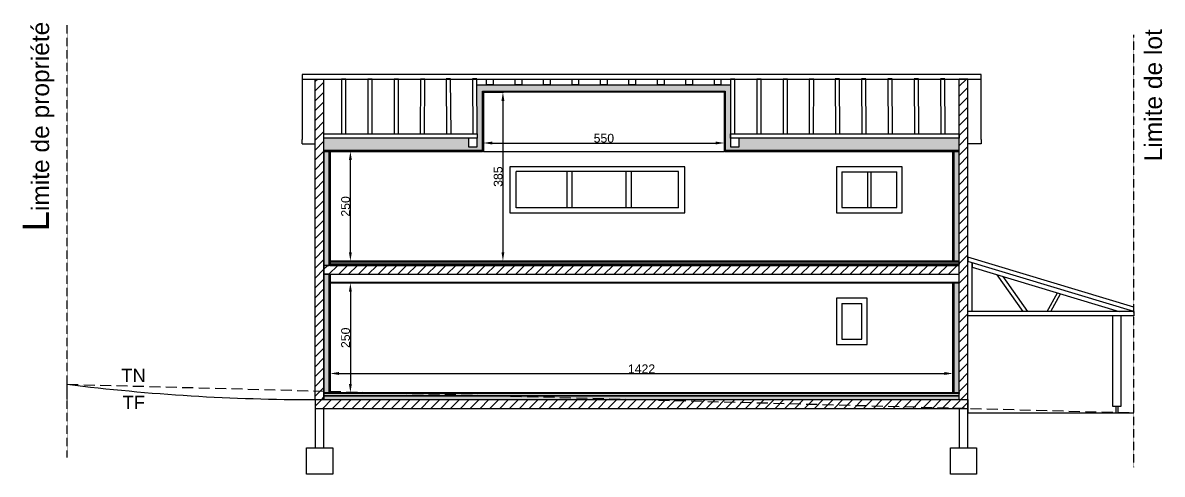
# Model space of a CAD drawing. Header units: millimetres. Extents: x 1328 to 3929, y -965 to 1807.
# Drawn here: x 1328 to 3929, y 778 to 1807 of the extents above; entities that cross this region are included whole.
import ezdxf

# ---------------------------------------------------------------- set-up
doc = ezdxf.new("R2010")
doc.units = ezdxf.units.MM
doc.linetypes.add('CACHE', pattern=[0.375, 0.25, -0.125])
for name, color, linetype in [('Charpente', 7, 'Continuous'), ('Faux-plafond', 7, 'Continuous'), ('Limites', 7, 'Continuous'), ('Menuiseries', 7, 'Continuous'), ('Structure', 7, 'Continuous'), ('Texte', 7, 'Continuous'), ('Toiture', 7, 'Continuous')]:
    doc.layers.add(name, color=color, linetype=linetype)
doc.styles.get("Standard").update_dxf_attribs({"font": 'arial.ttf'})
doc.dimstyles.new('ISO-25', dxfattribs={"dimtxt": 2.5, "dimasz": 2.5, "dimexe": 1.25, "dimexo": 0.625, "dimtad": 1, "dimtxsty": 'Standard', "dimcen": 2.5, "dimadec": 0, "dimazin": 0, "dimtfac": 1, "dimtmove": 0, "dimatfit": 3, "dimfxl": 1, "dimarcsym": 0})
pattern_1 = [(0, (-204260.8822, -149623.129), (4.7625, 2.749630645), [3.175, -6.35]), (120, (-204260.8822, -149623.129), (-4.76249999, 2.749630663), [3.175, -6.35]), (60, (-204260.8822, -149623.129), (1e-08, 5.499261308), [-6.35, 3.175])]
pattern_2 = [(45, (-204260.882, -149623.129), (-11.2253202, 11.2253202), [])]
pattern_3 = [(0, (-192788.5136, -149701.415), (4.7625, 2.749630645), [3.175, -6.35]), (120, (-192788.5136, -149701.415), (-4.76249999, 2.749630663), [3.175, -6.35]), (60, (-192788.5136, -149701.415), (1e-08, 5.499261308), [-6.35, 3.175])]

# ---------------------------------------------------------------- blocks, each defined once
blk = doc.blocks.new('*D3')
at = {"color": 0, "lineweight": -2, "transparency": 16777216}
for p, q in [((2030, 1513.8), (2076.9, 1513.8)), ((2075.7, 1283.8), (2075.7, 1493.8)), ((2030, 1263.8), (2076.9, 1263.8))]:
    blk.add_line(p, q, dxfattribs=at)
at = {"color": 0, "transparency": 16777216}
for points in [[(2072.3, 1493.8), (2079, 1493.8), (2075.7, 1513.8)], [(2072.3, 1283.8), (2079, 1283.8), (2075.7, 1263.8)]]:
    blk.add_solid(points, dxfattribs=at)
at = {"layer": 'Defpoints', "color": 0, "transparency": 16777216}
for p in [(2029.4, 1513.8), (2075.7, 1513.8), (2029.4, 1263.8)]:
    blk.add_point(p, dxfattribs=at)
at = {"color": 0, "transparency": 16777216, "insert": (2064.8, 1388.3), "char_height": 20, "attachment_point": 5, "rotation": 90}
blk.add_mtext('250', dxfattribs=at)
blk = doc.blocks.new('*D4')
at = {"color": 0, "lineweight": -2, "transparency": 16777216}
for p, q in [((2380, 1648.8), (2425.2, 1648.8)), ((2423.9, 1628.8), (2423.9, 1283.8)), ((2030, 1263.8), (2425.2, 1263.8))]:
    blk.add_line(p, q, dxfattribs=at)
at = {"color": 0, "transparency": 16777216}
for points in [[(2420.6, 1628.8), (2427.2, 1628.8), (2423.9, 1648.8)], [(2420.6, 1283.8), (2427.2, 1283.8), (2423.9, 1263.8)]]:
    blk.add_solid(points, dxfattribs=at)
at = {"layer": 'Defpoints', "color": 0, "transparency": 16777216}
for p in [(2379.4, 1648.8), (2029.4, 1263.8), (2423.9, 1263.8)]:
    blk.add_point(p, dxfattribs=at)
at = {"color": 0, "transparency": 16777216, "insert": (2413.1, 1456.3), "char_height": 20, "attachment_point": 5, "rotation": 90}
blk.add_mtext('385', dxfattribs=at)
blk = doc.blocks.new('*D5')
at = {"color": 0, "lineweight": -2, "transparency": 16777216}
for p, q in [((2030, 1213.8), (2076.9, 1213.8)), ((2075.7, 1193.8), (2075.7, 983.8)), ((2030, 963.8), (2076.9, 963.8))]:
    blk.add_line(p, q, dxfattribs=at)
at = {"color": 0, "transparency": 16777216}
for points in [[(2072.3, 1193.8), (2079, 1193.8), (2075.7, 1213.8)], [(2072.3, 983.8), (2079, 983.8), (2075.7, 963.8)]]:
    blk.add_solid(points, dxfattribs=at)
at = {"layer": 'Defpoints', "color": 0, "transparency": 16777216}
for p in [(2029.4, 1213.8), (2029.4, 963.8), (2075.7, 963.8)]:
    blk.add_point(p, dxfattribs=at)
at = {"color": 0, "transparency": 16777216, "insert": (2064.8, 1088.8), "char_height": 20, "attachment_point": 5, "rotation": 90}
blk.add_mtext('250', dxfattribs=at)
blk = doc.blocks.new('*D6')
at = {"color": 0, "lineweight": -2, "transparency": 16777216}
for p, q in [((2379.4, 1514.4), (2379.4, 1534.2)), ((2399.4, 1532.9), (2909.4, 1532.9)), ((2929.4, 1514.4), (2929.4, 1534.2))]:
    blk.add_line(p, q, dxfattribs=at)
at = {"color": 0, "transparency": 16777216}
for points in [[(2399.4, 1536.2), (2399.4, 1529.6), (2379.4, 1532.9)], [(2909.4, 1536.2), (2909.4, 1529.6), (2929.4, 1532.9)]]:
    blk.add_solid(points, dxfattribs=at)
at = {"layer": 'Defpoints', "color": 0, "transparency": 16777216}
for p in [(2379.4, 1513.8), (2929.4, 1532.9), (2929.4, 1513.8)]:
    blk.add_point(p, dxfattribs=at)
at = {"color": 0, "transparency": 16777216, "insert": (2654.4, 1543.7), "char_height": 20, "attachment_point": 5}
blk.add_mtext('550', dxfattribs=at)
blk = doc.blocks.new('*D7')
at = {"color": 0, "lineweight": -2, "transparency": 16777216}
for p, q in [((2029.4, 964.4), (2029.4, 1008.7)), ((2049.4, 1007.4), (3431.4, 1007.4)), ((3451.4, 964.4), (3451.4, 1008.7))]:
    blk.add_line(p, q, dxfattribs=at)
at = {"color": 0, "transparency": 16777216}
for points in [[(2049.4, 1010.8), (2049.4, 1004.1), (2029.4, 1007.4)], [(3431.4, 1010.8), (3431.4, 1004.1), (3451.4, 1007.4)]]:
    blk.add_solid(points, dxfattribs=at)
at = {"layer": 'Defpoints', "color": 0, "transparency": 16777216}
for p in [(3451.4, 1007.4), (2029.4, 963.8), (3451.4, 963.8)]:
    blk.add_point(p, dxfattribs=at)
at = {"color": 0, "transparency": 16777216, "insert": (2740.4, 1018.1), "char_height": 20, "attachment_point": 5}
blk.add_mtext('1422', dxfattribs=at)

msp = doc.modelspace()

# ---------------------------------------------------------------- hatches: boundary and pattern name
at = {"layer": 'Charpente'}
h = msp.add_hatch(dxfattribs=at)
h.set_pattern_fill('HONEY', color=256)
h.set_pattern_definition(pattern_1)
h.paths.add_polyline_path([(2345.417, 1543.822), (2015.42, 1543.822), (2015.42, 1515.822), (2377.42, 1515.822), (2377.375, 1650.822), (2931.406, 1650.822), (2931.42, 1515.822), (3465.42, 1515.822), (3465.42, 1543.822), (2963.42, 1543.822), (2963.42, 1523.822), (2943.42, 1523.822), (2943.417, 1665.822), (2364.676, 1665.822), (2365.417, 1553.822), (2365.417, 1543.822), (2365.417, 1523.822), (2345.417, 1523.822)])
h = msp.add_hatch(dxfattribs=at)
h.set_pattern_fill('HONEY', color=256)
h.set_pattern_definition(pattern_1)
h.paths.add_polyline_path([(2027.42, 1513.822), (2015.42, 1513.822), (2015.42, 1253.822), (2027.42, 1253.822)])
h.paths.add_polyline_path([(2027.42, 1233.822), (2025.42, 1233.822), (2015.42, 1233.822), (2015.42, 963.822), (2027.42, 963.822)])
h.paths.add_polyline_path([(3465.42, 1213.822), (3453.42, 1213.822), (3453.42, 963.822), (3465.42, 963.822)])
h.paths.add_polyline_path([(3465.42, 1513.822), (3453.42, 1513.822), (3453.42, 1263.822), (3465.42, 1263.822)])
at = {"layer": 'Structure'}
h = msp.add_hatch(dxfattribs=at)
h.set_pattern_fill('ANSI31', color=256, scale=5)
h.set_pattern_definition(pattern_2)
h.paths.add_polyline_path([(3485.42, 1678.822), (3465.42, 1678.822), (3465.42, 947.822), (3485.42, 947.822)])
h.paths.add_polyline_path([(1995.42, 947.822), (1995.42, 927.822), (3485.42, 927.822), (3485.42, 947.822)])
h = msp.add_hatch(dxfattribs=at)
h.set_pattern_fill('ANSI31', color=256, scale=5)
h.set_pattern_definition(pattern_2)
h.paths.add_polyline_path([(2015.42, 1213.822), (2015.42, 1233.822), (2015.42, 1678.822), (1995.42, 1678.822), (1995.42, 947.822), (2015.42, 947.822), (2015.42, 956.822), (2015.42, 961.822), (2015.42, 963.822)])
h = msp.add_hatch(dxfattribs=at)
h.set_pattern_fill('ANSI31', color=256, scale=5)
h.set_pattern_definition(pattern_2)
h.paths.add_polyline_path([(3465.42, 1253.822), (2029.42, 1253.822), (2015.42, 1253.822), (2015.42, 1233.822), (3465.42, 1233.822)])
h = msp.add_hatch(dxfattribs=at)
h.set_pattern_fill('HONEY', color=256)
h.set_pattern_definition(pattern_3)
h.paths.add_polyline_path([(3465.42, 1261.822), (2029.42, 1261.822), (2029.42, 1256.822), (3465.42, 1256.822)])
h = msp.add_hatch(color=256, dxfattribs=at)
h.dxf.hatch_style = 1
h.paths.add_polyline_path([(3465.42, 1261.822), (2029.42, 1261.822), (2029.42, 1256.822), (3465.42, 1256.822)])
h = msp.add_hatch(dxfattribs=at)
h.set_pattern_fill('HONEY', color=256)
h.set_pattern_definition(pattern_3)
h.paths.add_polyline_path([(3465.42, 1256.822), (2029.42, 1256.822), (2029.42, 1253.822), (3465.42, 1253.822)])
h = msp.add_hatch(color=256, dxfattribs=at)
h.dxf.hatch_style = 1
h.paths.add_polyline_path([(3465.42, 961.822), (2015.42, 961.822), (2015.42, 956.822), (3465.42, 956.822)])
h = msp.add_hatch(dxfattribs=at)
h.set_pattern_fill('HONEY', color=256)
h.set_pattern_definition(pattern_1)
h.paths.add_polyline_path([(3465.42, 956.822), (2015.42, 956.822), (2015.42, 947.822), (3465.42, 947.822)])

# ---------------------------------------------------------------- linework, layer by layer
for p, q in [((3485.42, 1272.822), (3485.42, 1262.822)), ((3864.42, 1148.822), (3485.42, 1262.822)), ((3495.42, 1148.822), (3495.42, 1259.676)), ((3495.42, 1259.676), (3495.42, 1249.676)), ((3495.42, 1249.676), (3831.133, 1148.822)), ((3485.42, 947.822), (3485.42, 1158.822)), ((3864.42, 1148.822), (3485.42, 1148.822)), ((3864.42, 1148.822), (3864.42, 1138.822)), ((3485.42, 1133.579), (3485.42, 1143.579)), ((3864.42, 1138.822), (3485.42, 1138.822)), ((3815.42, 1138.822), (3815.42, 932.822)), ((3835.42, 932.822), (3835.42, 1138.822)), ((1429.42, 947.822), (1429.42, 982.822)), ((3485.42, 947.822), (3485.42, 917.822)), ((3485.42, 917.822), (3864.42, 917.822)), ((3815.42, 932.822), (3835.42, 932.822)), ((3823.42, 932.822), (3823.42, 917.822)), ((3823.42, 932.822), (3827.42, 932.822)), ((3827.42, 932.822), (3827.42, 917.822))]:
    msp.add_line(p, q)
at = {"linetype": 'CACHE', "ltscale": 100}
msp.add_line((1429.42, 982.822), (3864.42, 917.822), dxfattribs=at)
msp.add_arc((1995.42, 5541.837), 4594.014, 262.922961, 270)
at = {"layer": 'Charpente'}
for p, q in [((2364.775, 1665.822), (2943.417, 1665.822)), ((2943.417, 1663.822), (2943.42, 1523.822)), ((3611.729, 1148.822), (3552.6, 1232.498)), ((3622.13, 1148.822), (3565.804, 1228.531)), ((3666.398, 1148.822), (3690.118, 1191.186)), ((3674.491, 1148.822), (3697.046, 1189.104))]:
    msp.add_line(p, q, dxfattribs=at)
for points in [[(2055.417, 1553.822), (2065.417, 1553.822), (2065.417, 1678.822), (2055.417, 1678.822)], [(2115.417, 1553.822), (2125.417, 1553.822), (2125.417, 1678.822), (2115.417, 1678.822)], [(2175.417, 1553.822), (2185.417, 1553.822), (2185.417, 1678.822), (2175.417, 1678.822)], [(2235.047, 1553.815), (2245.047, 1553.815), (2245.417, 1678.822), (2235.417, 1678.822)], [(2295.417, 1553.822), (2305.417, 1553.822), (2304.589, 1678.841), (2294.589, 1678.841)], [(2355.417, 1553.822), (2365.417, 1553.822), (2364.589, 1678.841), (2354.589, 1678.841)], [(2943.42, 1553.822), (2953.42, 1553.822), (2953.42, 1678.822), (2943.42, 1678.822)], [(3003.42, 1553.822), (3013.42, 1553.822), (3013.42, 1678.822), (3003.42, 1678.822)], [(3063.42, 1553.822), (3073.42, 1553.822), (3073.42, 1678.822), (3063.42, 1678.822)], [(3123.05, 1553.815), (3133.05, 1553.815), (3133.42, 1678.822), (3123.42, 1678.822)], [(3183.42, 1553.822), (3193.42, 1553.822), (3192.593, 1678.841), (3182.593, 1678.841)], [(3243.42, 1553.822), (3253.42, 1553.822), (3252.593, 1678.841), (3242.593, 1678.841)], [(3303.42, 1553.822), (3313.42, 1553.822), (3312.593, 1678.841), (3302.593, 1678.841)], [(3363.42, 1553.822), (3373.42, 1553.822), (3372.593, 1678.841), (3362.593, 1678.841)], [(3423.42, 1553.822), (3433.42, 1553.822), (3432.593, 1678.841), (3422.593, 1678.841)], [(2379.42, 1513.822), (2377.42, 1513.822), (2377.375, 1650.822), (2931.406, 1650.822), (2931.42, 1513.822), (2929.42, 1513.822), (2929.42, 1648.822), (2379.42, 1648.822)], [(2365.417, 1543.822), (2015.417, 1543.822), (2015.417, 1553.822), (2365.417, 1553.822)], [(2345.417, 1523.822), (2365.417, 1523.822), (2365.417, 1543.822), (2345.417, 1543.822)], [(3465.42, 1543.822), (2943.42, 1543.822), (2943.42, 1553.822), (3465.42, 1553.822)], [(2943.42, 1523.822), (2963.42, 1523.822), (2963.42, 1543.822), (2943.42, 1543.822)]]:
    msp.add_lwpolyline(points, close=True, dxfattribs=at)
for points in [[(2386.72, 1665.822), (2386.72, 1678.822), (2401.72, 1678.822), (2401.72, 1665.822), (2386.72, 1665.822)], [(2451.72, 1665.822), (2451.72, 1678.822), (2466.72, 1678.822), (2466.72, 1665.822), (2451.72, 1665.822)], [(2516.72, 1665.822), (2516.72, 1678.822), (2531.72, 1678.822), (2531.72, 1665.822), (2516.72, 1665.822)], [(2581.72, 1665.822), (2581.72, 1678.822), (2596.72, 1678.822), (2596.72, 1665.822), (2581.72, 1665.822)], [(2646.72, 1665.822), (2646.72, 1678.822), (2661.72, 1678.822), (2661.72, 1665.822), (2646.72, 1665.822)], [(2711.72, 1665.822), (2711.72, 1678.822), (2726.72, 1678.822), (2726.72, 1665.822), (2711.72, 1665.822)], [(2776.72, 1665.822), (2776.72, 1678.822), (2791.72, 1678.822), (2791.72, 1665.822), (2776.72, 1665.822)], [(2841.72, 1665.822), (2841.72, 1678.822), (2856.72, 1678.822), (2856.72, 1665.822), (2841.72, 1665.822)], [(2906.72, 1665.822), (2906.72, 1678.822), (2921.72, 1678.822), (2921.72, 1665.822), (2906.72, 1665.822)]]:
    msp.add_lwpolyline(points, dxfattribs=at)
at = {"layer": 'Faux-plafond'}
for p, q in [((2929.42, 1648.822), (2379.42, 1648.822)), ((2379.42, 1648.822), (2379.42, 1513.822)), ((2929.42, 1513.822), (2929.42, 1648.822)), ((2379.42, 1513.822), (2029.42, 1513.822)), ((2379.42, 1513.822), (2929.42, 1513.822)), ((3451.42, 1513.822), (2929.42, 1513.822)), ((2029.42, 1213.822), (3465.42, 1213.822))]:
    msp.add_line(p, q, dxfattribs=at)
at = {"layer": 'Limites', "linetype": 'CACHE', "transparency": 33554636}
for p, q in [((1429.42, 815.816), (1429.42, 1801.825)), ((3864.42, 793.576), (3864.42, 1779.585))]:
    msp.add_line(p, q, dxfattribs=at)
at = {"layer": 'Limites'}
msp.add_line((1995.42, 947.822), (3485.42, 947.822), dxfattribs=at)
at = {"layer": 'Menuiseries'}
for p, q in [((2839.42, 1478.822), (2439.42, 1478.822)), ((2439.42, 1478.822), (2439.42, 1373.822)), ((2824.42, 1467.822), (2454.42, 1467.822)), ((2454.42, 1384.822), (2454.42, 1467.822)), ((2570.42, 1384.822), (2570.42, 1467.822)), ((2581.42, 1467.822), (2581.42, 1384.822)), ((2705.42, 1384.822), (2705.42, 1467.822)), ((2716.42, 1467.822), (2716.42, 1384.822)), ((2824.42, 1384.822), (2824.42, 1467.822)), ((2839.42, 1373.822), (2839.42, 1478.822)), ((2839.42, 1373.822), (2839.42, 1478.822)), ((3335.42, 1478.822), (3185.42, 1478.822)), ((3185.42, 1478.822), (3185.42, 1373.822)), ((3197.42, 1466.822), (3197.42, 1385.822)), ((3197.42, 1466.822), (3323.42, 1466.822)), ((3256.42, 1466.822), (3256.42, 1385.822)), ((3264.42, 1385.822), (3264.42, 1466.822)), ((3323.42, 1385.822), (3323.42, 1466.822)), ((3335.42, 1373.822), (3335.42, 1478.822)), ((2824.42, 1384.822), (2454.42, 1384.822)), ((3197.42, 1385.822), (3323.42, 1385.822)), ((3256.42, 1385.822), (3264.42, 1385.822)), ((2439.42, 1373.822), (2839.42, 1373.822)), ((3185.42, 1373.822), (3335.42, 1373.822)), ((3197.42, 1166.822), (3197.42, 1085.822)), ((3243.42, 1085.822), (3243.42, 1166.822)), ((3197.42, 1085.822), (3243.42, 1085.822))]:
    msp.add_line(p, q, dxfattribs=at)
for points in [[(3185.42, 1178.822), (3185.42, 1073.822), (3255.42, 1073.822), (3255.42, 1178.822), (3185.42, 1178.822)], [(3197.42, 1166.822), (3197.42, 1166.822), (3243.42, 1166.822)]]:
    msp.add_lwpolyline(points, dxfattribs=at)
at = {"layer": 'Structure'}
for p, q in [((1995.42, 1678.822), (2015.42, 1678.822)), ((1995.42, 947.822), (1995.42, 1678.822)), ((2015.42, 947.822), (2015.42, 1678.822)), ((3465.42, 947.822), (3465.42, 1678.822)), ((3485.42, 1678.822), (3465.42, 1678.822)), ((3485.42, 947.822), (3485.42, 1678.822)), ((2025.42, 1233.822), (2029.42, 1233.822)), ((2015.42, 963.822), (2015.42, 1213.822)), ((1995.42, 947.822), (1995.42, 927.822)), ((1995.42, 947.822), (3485.42, 947.822)), ((3485.42, 927.822), (3485.42, 947.822)), ((1995.42, 927.822), (3485.42, 927.822)), ((1995.42, 927.822), (1995.42, 837.822)), ((2015.42, 837.822), (2015.42, 927.822)), ((3465.42, 927.822), (3465.42, 837.822)), ((3485.42, 837.822), (3485.42, 927.822))]:
    msp.add_line(p, q, dxfattribs=at)
for points in [[(2015.42, 1513.822), (2377.417, 1513.822), (2377.417, 1515.822), (2015.42, 1515.822)], [(2027.42, 1513.822), (2015.42, 1513.822), (2015.42, 1253.822), (2027.42, 1253.822)], [(2029.42, 1253.822), (2027.42, 1253.822), (2027.42, 1513.822), (2029.42, 1513.822)], [(2931.42, 1513.822), (3465.42, 1513.822), (3465.42, 1515.822), (2931.42, 1515.822)], [(3453.42, 1263.822), (3451.42, 1263.822), (3451.42, 1513.822), (3453.42, 1513.822)], [(3465.42, 1513.822), (3453.42, 1513.822), (3453.42, 1263.822), (3465.42, 1263.822)], [(2015.42, 1233.822), (3465.42, 1233.822), (3465.42, 1253.822), (2015.42, 1253.822)], [(2029.42, 1261.822), (3465.42, 1261.822), (3465.42, 1263.822), (2029.42, 1263.822)], [(3465.42, 1256.822), (2029.42, 1256.822), (2029.42, 1261.822), (3465.42, 1261.822)], [(2029.42, 1253.822), (3465.42, 1253.822), (3465.42, 1256.822), (2029.42, 1256.822)], [(2015.42, 1233.822), (2015.42, 1233.822), (2015.42, 1213.822), (2015.42, 1213.822)], [(2015.42, 963.822), (2027.42, 963.822), (2027.42, 1233.822), (2015.42, 1233.822)], [(2027.42, 1233.822), (2029.42, 1233.822), (2029.42, 963.822), (2027.42, 963.822)], [(3465.42, 1213.822), (2029.42, 1213.822), (2029.42, 1215.822), (3465.42, 1215.822)], [(3453.42, 963.822), (3451.42, 963.822), (3451.42, 1213.822), (3453.42, 1213.822)], [(3465.42, 1213.822), (3453.42, 1213.822), (3453.42, 963.822), (3465.42, 963.822)], [(3465.42, 961.822), (2015.42, 961.822), (2015.42, 963.822), (3465.42, 963.822)], [(2015.42, 956.822), (3465.42, 956.822), (3465.42, 961.822), (2015.42, 961.822)], [(2015.42, 947.822), (3465.42, 947.822), (3465.42, 956.822), (2015.42, 956.822)]]:
    msp.add_lwpolyline(points, close=True, dxfattribs=at)
for points in [[(2015.42, 837.822), (2035.42, 837.822), (2035.42, 777.822), (1975.42, 777.822)], [(1975.42, 777.822), (1975.42, 837.822), (2015.42, 837.822)], [(3445.42, 777.822), (3445.42, 837.822), (3485.42, 837.822)], [(3485.42, 837.822), (3505.42, 837.822), (3505.42, 777.822), (3445.42, 777.822)]]:
    msp.add_lwpolyline(points, dxfattribs=at)
at = {"layer": 'Toiture'}
for p, q in [((3515.42, 1688.822), (1965.42, 1688.822)), ((1965.42, 1688.822), (1965.42, 1540.822)), ((1965.42, 1678.822), (3515.42, 1678.822)), ((1995.42, 1530.822), (1995.42, 1678.822)), ((3485.42, 1530.822), (3485.42, 1678.822)), ((3515.42, 1540.822), (3515.42, 1688.822)), ((3515.42, 1678.822), (3515.42, 1688.822)), ((1965.42, 1530.822), (1965.42, 1540.822)), ((3515.42, 1540.822), (3515.42, 1530.822)), ((1965.42, 1530.822), (1995.42, 1530.822)), ((3515.42, 1530.822), (3485.42, 1530.822)), ((3864.42, 1158.822), (3485.42, 1272.822))]:
    msp.add_line(p, q, dxfattribs=at)

# ---------------------------------------------------------------- texts
at = {"layer": 'Texte', "attachment_point": 1, "rotation": 90}
for s, width, heights, insert, char_height in [('L{\\H0.66667x;imite de propriété}', 492.2366, [0.882], (1327.773, 1331.111), 60), ('Limite de lot', 437.25335, [0.634], (3888.487, 1491.191), 40)]:
    msp.add_mtext_dynamic_manual_height_columns(s, width=width, gutter_width=12.5, heights=heights, dxfattribs=dict(at, insert=insert, char_height=char_height))
at = {"layer": 'Texte', "char_height": 30, "attachment_point": 1}
for s, insert in [('TN', (1552.774, 1018.122)), ('TF', (1555.709, 956.529))]:
    msp.add_mtext_dynamic_manual_height_columns(s, width=6.79745, gutter_width=12.5, heights=[0], dxfattribs=dict(at, insert=insert))

# ---------------------------------------------------------------- dimensions: what is measured, and where the dimension line sits
for base, p1, p2, picture, middle in [((2423.907, 1263.822), (2379.42, 1648.822), (2029.42, 1263.822), '*D4', (2413.063, 1456.322)), ((2075.68, 963.822), (2029.42, 1213.822), (2029.42, 963.822), '*D5', (2064.844, 1088.822))]:
    dim = msp.add_linear_dim(base=base, p1=p1, p2=p2, angle=90, dimstyle='ISO-25', override={"dimtxt": 20, "dimasz": 20})
    dim.commit()
    dim.dimension.update_dxf_attribs({"geometry": picture, "text_midpoint": middle})
for base, p1, p2, picture, middle in [((2929.42, 1532.907), (2379.42, 1513.822), (2929.42, 1513.822), '*D6', (2654.42, 1543.744)), ((3451.42, 1007.441), (2029.42, 963.822), (3451.42, 963.822), '*D7', (2740.42, 1018.107))]:
    dim = msp.add_linear_dim(base=base, p1=p1, p2=p2, dimstyle='ISO-25', override={"dimtxt": 20, "dimasz": 20})
    dim.commit()
    dim.dimension.update_dxf_attribs({"geometry": picture, "text_midpoint": middle})
dim = msp.add_linear_dim(base=(2075.68, 1513.822), p1=(2029.42, 1263.822), p2=(2029.42, 1513.822), angle=90, dimstyle='ISO-25', override={"dimtxt": 20, "dimasz": 20})
dim.commit()
dim.dimension.update_dxf_attribs({"geometry": '*D3', "text_midpoint": (2075.68, 1388.288), "dimtype": 160})

doc.saveas('drawing.dxf')
